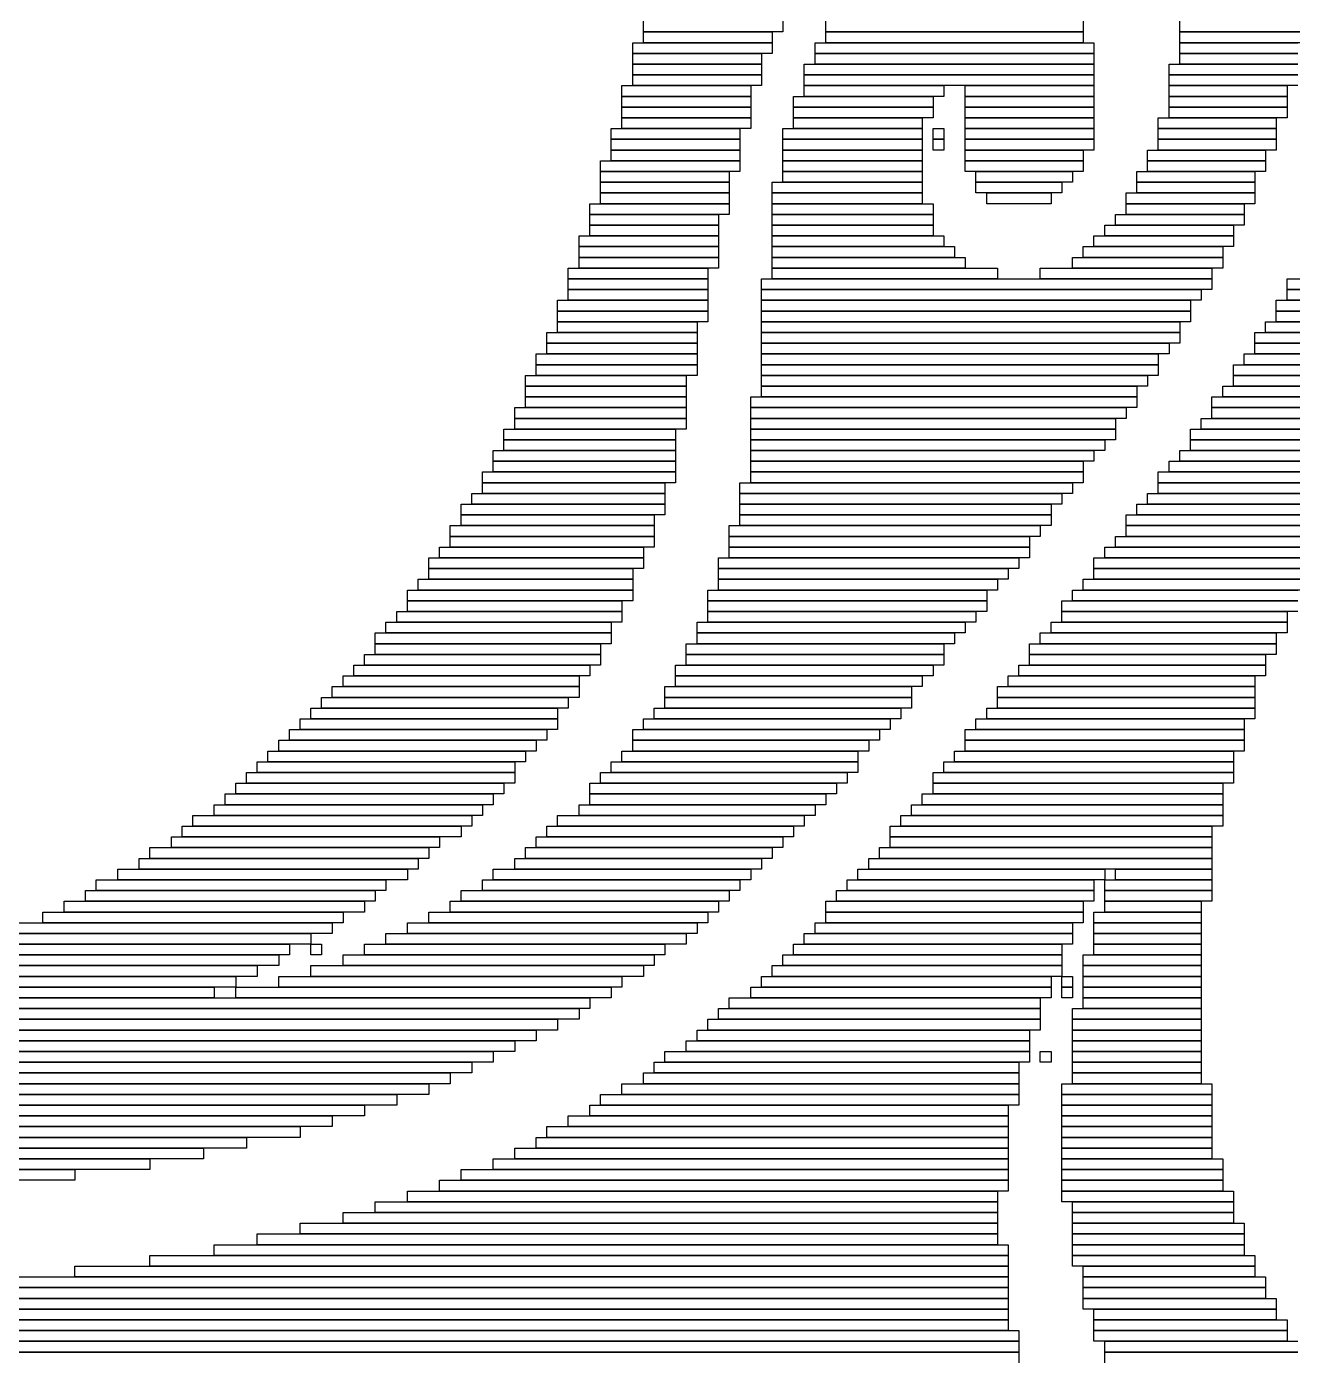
# Model space of a CAD drawing. Extents: x 48 to 975, y 50 to 982.
# Drawn here: x 386.5 to 504.5, y 238.5 to 362.5 of the extents above; entities that cross this region are included whole.
import ezdxf

# ---------------------------------------------------------------- set-up
doc = ezdxf.new("R2010")
doc.units = 0

msp = doc.modelspace()

# ---------------------------------------------------------------- linework, layer by layer
for p, q in [((444, 362), (444, 363)), ((457, 363), (457, 362)), ((461, 362), (461, 363)), ((485, 363), (485, 362)), ((494, 362), (494, 363)), ((443, 361), (456, 361)), ((443, 360), (443, 361)), ((457, 362), (444, 362)), ((444, 362), (456, 362)), ((444, 361), (444, 362)), ((456, 361), (444, 361)), ((456, 362), (456, 361)), ((456, 361), (456, 360)), ((460, 361), (486, 361)), ((460, 360), (460, 361)), ((485, 362), (461, 362)), ((461, 362), (485, 362)), ((461, 361), (461, 362)), ((485, 361), (461, 361)), ((485, 362), (485, 361)), ((486, 361), (486, 360)), ((506, 362), (494, 362)), ((494, 362), (506, 362)), ((494, 361), (494, 362)), ((506, 361), (494, 361)), ((494, 361), (505, 361)), ((494, 360), (494, 361)), ((456, 360), (443, 360)), ((443, 360), (455, 360)), ((443, 359), (443, 360)), ((455, 360), (455, 359)), ((486, 360), (460, 360)), ((460, 360), (486, 360)), ((460, 359), (460, 360)), ((486, 360), (486, 359)), ((505, 360), (494, 360)), ((494, 360), (505, 360)), ((494, 359), (494, 360)), ((455, 359), (443, 359)), ((443, 359), (455, 359)), ((443, 358), (443, 359)), ((455, 359), (455, 358)), ((459, 359), (486, 359)), ((459, 358), (459, 359)), ((486, 359), (460, 359)), ((486, 359), (486, 358)), ((493, 359), (505, 359)), ((493, 358), (493, 359)), ((505, 359), (494, 359)), ((455, 358), (443, 358)), ((443, 358), (455, 358)), ((443, 357), (443, 358)), ((455, 358), (455, 357)), ((486, 358), (459, 358)), ((459, 358), (486, 358)), ((459, 357), (459, 358)), ((486, 358), (486, 357)), ((505, 358), (493, 358)), ((493, 358), (505, 358)), ((493, 357), (493, 358)), ((442, 357), (454, 357)), ((442, 356), (442, 357)), ((454, 356), (442, 356)), ((442, 356), (454, 356)), ((442, 355), (442, 356)), ((455, 357), (443, 357)), ((454, 357), (454, 356)), ((454, 356), (454, 355)), ((458, 356), (471, 356)), ((458, 355), (458, 356)), ((486, 357), (459, 357)), ((459, 357), (472, 357)), ((459, 356), (459, 357)), ((472, 356), (459, 356)), ((471, 356), (471, 355)), ((472, 357), (472, 356)), ((474, 357), (486, 357)), ((474, 356), (474, 357)), ((486, 356), (474, 356)), ((474, 356), (486, 356)), ((474, 355), (474, 356)), ((486, 357), (486, 356)), ((486, 356), (486, 355)), ((505, 357), (493, 357)), ((493, 357), (504, 357)), ((493, 356), (493, 357)), ((504, 356), (493, 356)), ((493, 356), (504, 356)), ((493, 355), (493, 356)), ((504, 357), (504, 356)), ((504, 356), (504, 355)), ((454, 355), (442, 355)), ((442, 355), (454, 355)), ((442, 354), (442, 355)), ((454, 355), (454, 354)), ((471, 355), (458, 355)), ((458, 355), (471, 355)), ((458, 354), (458, 355)), ((471, 355), (471, 354)), ((486, 355), (474, 355)), ((474, 355), (486, 355)), ((474, 354), (474, 355)), ((486, 355), (486, 354)), ((504, 355), (493, 355)), ((493, 355), (504, 355)), ((493, 354), (493, 355)), ((504, 355), (504, 354)), ((454, 354), (442, 354)), ((442, 354), (454, 354)), ((442, 353), (442, 354)), ((454, 354), (454, 353)), ((471, 354), (458, 354)), ((458, 354), (470, 354)), ((458, 353), (458, 354)), ((470, 354), (470, 353)), ((486, 354), (474, 354)), ((474, 354), (486, 354)), ((474, 353), (474, 354)), ((486, 354), (486, 353)), ((492, 354), (503, 354)), ((492, 353), (492, 354)), ((504, 354), (493, 354)), ((503, 354), (503, 353)), ((441, 353), (453, 353)), ((441, 352), (441, 353)), ((454, 353), (442, 353)), ((453, 353), (453, 352)), ((457, 353), (470, 353)), ((457, 352), (457, 353)), ((470, 353), (458, 353)), ((470, 353), (470, 352)), ((471, 353), (472, 353)), ((471, 352), (471, 353)), ((472, 353), (472, 352)), ((486, 353), (474, 353)), ((474, 353), (486, 353)), ((474, 352), (474, 353)), ((486, 353), (486, 352)), ((503, 353), (492, 353)), ((492, 353), (503, 353)), ((492, 352), (492, 353)), ((503, 353), (503, 352)), ((453, 352), (441, 352)), ((441, 352), (453, 352)), ((441, 351), (441, 352)), ((453, 351), (441, 351)), ((441, 351), (453, 351)), ((441, 350), (441, 351)), ((453, 352), (453, 351)), ((453, 351), (453, 350)), ((470, 352), (457, 352)), ((457, 352), (470, 352)), ((457, 351), (457, 352)), ((470, 351), (457, 351)), ((457, 351), (470, 351)), ((457, 350), (457, 351)), ((470, 352), (470, 351)), ((470, 351), (470, 350)), ((472, 352), (471, 352)), ((471, 352), (472, 352)), ((471, 351), (471, 352)), ((472, 351), (471, 351)), ((472, 352), (472, 351)), ((486, 352), (474, 352)), ((474, 352), (486, 352)), ((474, 351), (474, 352)), ((486, 351), (474, 351)), ((474, 351), (485, 351)), ((474, 350), (474, 351)), ((485, 351), (485, 350)), ((486, 352), (486, 351)), ((491, 351), (502, 351)), ((491, 350), (491, 351)), ((503, 352), (492, 352)), ((492, 352), (503, 352)), ((492, 351), (492, 352)), ((503, 351), (492, 351)), ((502, 351), (502, 350)), ((503, 352), (503, 351)), ((440, 350), (453, 350)), ((440, 349), (440, 350)), ((453, 350), (441, 350)), ((453, 350), (453, 349)), ((470, 350), (457, 350)), ((457, 350), (470, 350)), ((457, 349), (457, 350)), ((470, 350), (470, 349)), ((485, 350), (474, 350)), ((474, 350), (485, 350)), ((474, 349), (474, 350)), ((485, 350), (485, 349)), ((502, 350), (491, 350)), ((491, 350), (502, 350)), ((491, 349), (491, 350)), ((502, 350), (502, 349)), ((453, 349), (440, 349)), ((440, 349), (452, 349)), ((440, 348), (440, 349)), ((452, 349), (452, 348)), ((470, 349), (457, 349)), ((457, 349), (470, 349)), ((457, 348), (457, 349)), ((470, 349), (470, 348)), ((485, 349), (474, 349)), ((475, 349), (484, 349)), ((475, 348), (475, 349)), ((484, 349), (484, 348)), ((490, 349), (501, 349)), ((490, 348), (490, 349)), ((502, 349), (491, 349)), ((501, 349), (501, 348)), ((452, 348), (440, 348)), ((440, 348), (452, 348)), ((440, 347), (440, 348)), ((452, 348), (452, 347)), ((456, 348), (470, 348)), ((456, 347), (456, 348)), ((470, 348), (457, 348)), ((470, 348), (470, 347)), ((484, 348), (475, 348)), ((475, 348), (483, 348)), ((475, 347), (475, 348)), ((483, 348), (483, 347)), ((501, 348), (490, 348)), ((490, 348), (501, 348)), ((490, 347), (490, 348)), ((501, 348), (501, 347)), ((439, 346), (452, 346)), ((439, 345), (439, 346)), ((452, 347), (440, 347)), ((440, 347), (452, 347)), ((440, 346), (440, 347)), ((452, 346), (440, 346)), ((452, 347), (452, 346)), ((452, 346), (452, 345)), ((470, 347), (456, 347)), ((456, 347), (470, 347)), ((456, 346), (456, 347)), ((470, 346), (456, 346)), ((456, 346), (471, 346)), ((456, 345), (456, 346)), ((470, 347), (470, 346)), ((471, 346), (471, 345)), ((483, 347), (475, 347)), ((476, 347), (482, 347)), ((476, 346), (476, 347)), ((482, 346), (476, 346)), ((482, 347), (482, 346)), ((489, 347), (501, 347)), ((489, 346), (489, 347)), ((501, 346), (489, 346)), ((489, 346), (500, 346)), ((489, 345), (489, 346)), ((501, 347), (490, 347)), ((500, 346), (500, 345)), ((501, 347), (501, 346)), ((452, 345), (439, 345)), ((439, 345), (451, 345)), ((439, 344), (439, 345)), ((451, 345), (451, 344)), ((471, 345), (456, 345)), ((456, 345), (471, 345)), ((456, 344), (456, 345)), ((471, 345), (471, 344)), ((488, 345), (500, 345)), ((488, 344), (488, 345)), ((500, 345), (489, 345)), ((500, 345), (500, 344)), ((451, 344), (439, 344)), ((439, 344), (451, 344)), ((439, 343), (439, 344)), ((451, 344), (451, 343)), ((471, 344), (456, 344)), ((456, 344), (471, 344)), ((456, 343), (456, 344)), ((471, 344), (471, 343)), ((487, 344), (499, 344)), ((487, 343), (487, 344)), ((500, 344), (488, 344)), ((499, 344), (499, 343)), ((438, 343), (451, 343)), ((438, 342), (438, 343)), ((451, 343), (439, 343)), ((451, 343), (451, 342)), ((471, 343), (456, 343)), ((456, 343), (472, 343)), ((456, 342), (456, 343)), ((472, 343), (472, 342)), ((486, 343), (499, 343)), ((486, 342), (486, 343)), ((499, 343), (487, 343)), ((499, 343), (499, 342)), ((451, 342), (438, 342)), ((438, 342), (451, 342)), ((438, 341), (438, 342)), ((451, 341), (438, 341)), ((438, 341), (451, 341)), ((438, 340), (438, 341)), ((451, 342), (451, 341)), ((451, 341), (451, 340)), ((472, 342), (456, 342)), ((456, 342), (473, 342)), ((456, 341), (456, 342)), ((473, 341), (456, 341)), ((456, 341), (474, 341)), ((456, 340), (456, 341)), ((473, 342), (473, 341)), ((474, 341), (474, 340)), ((484, 341), (498, 341)), ((484, 340), (484, 341)), ((485, 342), (498, 342)), ((485, 341), (485, 342)), ((498, 341), (485, 341)), ((499, 342), (486, 342)), ((498, 342), (498, 341)), ((498, 341), (498, 340)), ((437, 340), (450, 340)), ((437, 339), (437, 340)), ((451, 340), (438, 340)), ((450, 340), (450, 339)), ((474, 340), (456, 340)), ((456, 340), (477, 340)), ((456, 339), (456, 340)), ((477, 340), (477, 339)), ((481, 340), (497, 340)), ((481, 339), (481, 340)), ((498, 340), (484, 340)), ((497, 340), (497, 339)), ((450, 339), (437, 339)), ((437, 339), (450, 339)), ((437, 338), (437, 339)), ((450, 339), (450, 338)), ((455, 339), (497, 339)), ((455, 338), (455, 339)), ((477, 339), (456, 339)), ((497, 339), (481, 339)), ((497, 339), (497, 338)), ((504, 339), (521, 339)), ((504, 338), (504, 339)), ((450, 338), (437, 338)), ((437, 338), (450, 338)), ((437, 337), (437, 338)), ((450, 338), (450, 337)), ((497, 338), (455, 338)), ((455, 338), (496, 338)), ((455, 337), (455, 338)), ((496, 338), (496, 337)), ((521, 338), (504, 338)), ((504, 338), (521, 338)), ((504, 337), (504, 338)), ((436, 337), (450, 337)), ((436, 336), (436, 337)), ((450, 337), (437, 337)), ((450, 337), (450, 336)), ((496, 337), (455, 337)), ((455, 337), (495, 337)), ((455, 336), (455, 337)), ((495, 337), (495, 336)), ((503, 337), (520, 337)), ((503, 336), (503, 337)), ((521, 337), (504, 337)), ((450, 336), (436, 336)), ((436, 336), (450, 336)), ((436, 335), (436, 336)), ((450, 335), (436, 335)), ((436, 335), (449, 335)), ((436, 334), (436, 335)), ((449, 335), (449, 334)), ((450, 336), (450, 335)), ((495, 336), (455, 336)), ((455, 336), (495, 336)), ((455, 335), (455, 336)), ((495, 335), (455, 335)), ((455, 335), (494, 335)), ((455, 334), (455, 335)), ((494, 335), (494, 334)), ((495, 336), (495, 335)), ((502, 335), (519, 335)), ((502, 334), (502, 335)), ((520, 336), (503, 336)), ((503, 336), (520, 336)), ((503, 335), (503, 336)), ((520, 335), (503, 335)), ((435, 334), (449, 334)), ((435, 333), (435, 334)), ((449, 334), (436, 334)), ((449, 334), (449, 333)), ((494, 334), (455, 334)), ((455, 334), (494, 334)), ((455, 333), (455, 334)), ((494, 334), (494, 333)), ((501, 334), (518, 334)), ((501, 333), (501, 334)), ((519, 334), (502, 334)), ((449, 333), (435, 333)), ((435, 333), (449, 333)), ((435, 332), (435, 333)), ((449, 333), (449, 332)), ((494, 333), (455, 333)), ((455, 333), (493, 333)), ((455, 332), (455, 333)), ((493, 333), (493, 332)), ((518, 333), (501, 333)), ((501, 333), (518, 333)), ((501, 332), (501, 333)), ((434, 332), (449, 332)), ((434, 331), (434, 332)), ((449, 332), (435, 332)), ((449, 332), (449, 331)), ((493, 332), (455, 332)), ((455, 332), (492, 332)), ((455, 331), (455, 332)), ((492, 332), (492, 331)), ((500, 332), (517, 332)), ((500, 331), (500, 332)), ((518, 332), (501, 332)), ((433, 330), (448, 330)), ((433, 329), (433, 330)), ((449, 331), (434, 331)), ((434, 331), (449, 331)), ((434, 330), (434, 331)), ((449, 330), (434, 330)), ((448, 330), (448, 329)), ((449, 331), (449, 330)), ((492, 331), (455, 331)), ((455, 331), (492, 331)), ((455, 330), (455, 331)), ((492, 330), (455, 330)), ((455, 330), (491, 330)), ((455, 329), (455, 330)), ((491, 330), (491, 329)), ((492, 331), (492, 330)), ((499, 331), (517, 331)), ((499, 330), (499, 331)), ((517, 330), (499, 330)), ((499, 330), (516, 330)), ((499, 329), (499, 330)), ((517, 331), (500, 331)), ((448, 329), (433, 329)), ((433, 329), (448, 329)), ((433, 328), (433, 329)), ((448, 329), (448, 328)), ((491, 329), (455, 329)), ((455, 329), (490, 329)), ((455, 328), (455, 329)), ((490, 329), (490, 328)), ((498, 329), (516, 329)), ((498, 328), (498, 329)), ((516, 329), (499, 329)), ((448, 328), (433, 328)), ((433, 328), (448, 328)), ((433, 327), (433, 328)), ((448, 328), (448, 327)), ((454, 328), (490, 328)), ((454, 327), (454, 328)), ((490, 328), (455, 328)), ((490, 328), (490, 327)), ((497, 328), (515, 328)), ((497, 327), (497, 328)), ((516, 328), (498, 328)), ((432, 327), (448, 327)), ((432, 326), (432, 327)), ((448, 327), (433, 327)), ((448, 327), (448, 326)), ((490, 327), (454, 327)), ((454, 327), (489, 327)), ((454, 326), (454, 327)), ((489, 327), (489, 326)), ((515, 327), (497, 327)), ((497, 327), (514, 327)), ((497, 326), (497, 327)), ((431, 325), (447, 325)), ((431, 324), (431, 325)), ((448, 326), (432, 326)), ((432, 326), (448, 326)), ((432, 325), (432, 326)), ((448, 325), (432, 325)), ((447, 325), (447, 324)), ((448, 326), (448, 325)), ((489, 326), (454, 326)), ((454, 326), (488, 326)), ((454, 325), (454, 326)), ((488, 325), (454, 325)), ((454, 325), (488, 325)), ((454, 324), (454, 325)), ((488, 326), (488, 325)), ((488, 325), (488, 324)), ((495, 325), (513, 325)), ((495, 324), (495, 325)), ((496, 326), (514, 326)), ((496, 325), (496, 326)), ((514, 325), (496, 325)), ((514, 326), (497, 326)), ((447, 324), (431, 324)), ((431, 324), (447, 324)), ((431, 323), (431, 324)), ((447, 324), (447, 323)), ((488, 324), (454, 324)), ((454, 324), (487, 324)), ((454, 323), (454, 324)), ((487, 324), (487, 323)), ((513, 324), (495, 324)), ((495, 324), (513, 324)), ((495, 323), (495, 324)), ((430, 323), (447, 323)), ((430, 322), (430, 323)), ((447, 323), (431, 323)), ((447, 323), (447, 322)), ((487, 323), (454, 323)), ((454, 323), (486, 323)), ((454, 322), (454, 323)), ((486, 323), (486, 322)), ((494, 323), (512, 323)), ((494, 322), (494, 323)), ((513, 323), (495, 323)), ((447, 322), (430, 322)), ((430, 322), (447, 322)), ((430, 321), (430, 322)), ((447, 322), (447, 321)), ((486, 322), (454, 322)), ((454, 322), (485, 322)), ((454, 321), (454, 322)), ((485, 322), (485, 321)), ((493, 322), (511, 322)), ((493, 321), (493, 322)), ((512, 322), (494, 322)), ((429, 321), (447, 321)), ((429, 320), (429, 321)), ((447, 320), (429, 320)), ((429, 320), (446, 320)), ((429, 319), (429, 320)), ((447, 321), (430, 321)), ((446, 320), (446, 319)), ((447, 321), (447, 320)), ((453, 320), (484, 320)), ((453, 319), (453, 320)), ((485, 321), (454, 321)), ((454, 321), (485, 321)), ((454, 320), (454, 321)), ((485, 320), (454, 320)), ((484, 320), (484, 319)), ((485, 321), (485, 320)), ((492, 321), (511, 321)), ((492, 320), (492, 321)), ((511, 320), (492, 320)), ((492, 320), (510, 320)), ((492, 319), (492, 320)), ((511, 321), (493, 321)), ((428, 319), (446, 319)), ((428, 318), (428, 319)), ((446, 319), (429, 319)), ((446, 319), (446, 318)), ((484, 319), (453, 319)), ((453, 319), (483, 319)), ((453, 318), (453, 319)), ((483, 319), (483, 318)), ((491, 319), (510, 319)), ((491, 318), (491, 319)), ((510, 319), (492, 319)), ((427, 318), (446, 318)), ((427, 317), (427, 318)), ((446, 318), (428, 318)), ((446, 318), (446, 317)), ((483, 318), (453, 318)), ((453, 318), (482, 318)), ((453, 317), (453, 318)), ((482, 318), (482, 317)), ((490, 318), (509, 318)), ((490, 317), (490, 318)), ((510, 318), (491, 318)), ((446, 317), (427, 317)), ((427, 317), (445, 317)), ((427, 316), (427, 317)), ((445, 317), (445, 316)), ((482, 317), (453, 317)), ((453, 317), (482, 317)), ((453, 316), (453, 317)), ((482, 317), (482, 316)), ((489, 317), (509, 317)), ((489, 316), (489, 317)), ((509, 317), (490, 317)), ((426, 316), (445, 316)), ((426, 315), (426, 316)), ((445, 315), (426, 315)), ((426, 315), (445, 315)), ((426, 314), (426, 315)), ((445, 316), (427, 316)), ((445, 316), (445, 315)), ((445, 315), (445, 314)), ((452, 316), (481, 316)), ((452, 315), (452, 316)), ((481, 315), (452, 315)), ((452, 315), (480, 315)), ((452, 314), (452, 315)), ((482, 316), (453, 316)), ((480, 315), (480, 314)), ((481, 316), (481, 315)), ((488, 315), (508, 315)), ((488, 314), (488, 315)), ((509, 316), (489, 316)), ((489, 316), (508, 316)), ((489, 315), (489, 316)), ((508, 315), (489, 315)), ((425, 314), (444, 314)), ((425, 313), (425, 314)), ((445, 314), (426, 314)), ((444, 314), (444, 313)), ((480, 314), (452, 314)), ((452, 314), (480, 314)), ((452, 313), (452, 314)), ((480, 314), (480, 313)), ((487, 314), (507, 314)), ((487, 313), (487, 314)), ((508, 314), (488, 314)), ((424, 313), (444, 313)), ((424, 312), (424, 313)), ((444, 313), (425, 313)), ((444, 313), (444, 312)), ((451, 313), (479, 313)), ((451, 312), (451, 313)), ((480, 313), (452, 313)), ((479, 313), (479, 312)), ((486, 313), (507, 313)), ((486, 312), (486, 313)), ((507, 313), (487, 313)), ((444, 312), (424, 312)), ((424, 312), (443, 312)), ((424, 311), (424, 312)), ((443, 312), (443, 311)), ((479, 312), (451, 312)), ((451, 312), (478, 312)), ((451, 311), (451, 312)), ((478, 312), (478, 311)), ((507, 312), (486, 312)), ((486, 312), (506, 312)), ((486, 311), (486, 312)), ((422, 310), (443, 310)), ((422, 309), (422, 310)), ((423, 311), (443, 311)), ((423, 310), (423, 311)), ((443, 310), (423, 310)), ((443, 311), (424, 311)), ((443, 311), (443, 310)), ((443, 310), (443, 309)), ((450, 310), (476, 310)), ((450, 309), (450, 310)), ((478, 311), (451, 311)), ((451, 311), (477, 311)), ((451, 310), (451, 311)), ((477, 310), (451, 310)), ((476, 310), (476, 309)), ((477, 311), (477, 310)), ((484, 310), (505, 310)), ((484, 309), (484, 310)), ((485, 311), (506, 311)), ((485, 310), (485, 311)), ((506, 310), (485, 310)), ((506, 311), (486, 311)), ((443, 309), (422, 309)), ((422, 309), (442, 309)), ((422, 308), (422, 309)), ((442, 309), (442, 308)), ((476, 309), (450, 309)), ((450, 309), (476, 309)), ((450, 308), (450, 309)), ((476, 309), (476, 308)), ((483, 309), (505, 309)), ((483, 308), (483, 309)), ((505, 309), (484, 309)), ((421, 308), (442, 308)), ((421, 307), (421, 308)), ((442, 308), (422, 308)), ((442, 308), (442, 307)), ((476, 308), (450, 308)), ((450, 308), (475, 308)), ((450, 307), (450, 308)), ((475, 308), (475, 307)), ((505, 308), (483, 308)), ((483, 308), (504, 308)), ((483, 307), (483, 308)), ((504, 308), (504, 307)), ((420, 307), (441, 307)), ((420, 306), (420, 307)), ((442, 307), (421, 307)), ((441, 307), (441, 306)), ((449, 307), (474, 307)), ((449, 306), (449, 307)), ((475, 307), (450, 307)), ((474, 307), (474, 306)), ((482, 307), (504, 307)), ((482, 306), (482, 307)), ((504, 307), (483, 307)), ((504, 307), (504, 306)), ((419, 306), (441, 306)), ((419, 305), (419, 306)), ((441, 306), (420, 306)), ((441, 306), (441, 305)), ((474, 306), (449, 306)), ((449, 306), (473, 306)), ((449, 305), (449, 306)), ((473, 306), (473, 305)), ((481, 306), (503, 306)), ((481, 305), (481, 306)), ((504, 306), (482, 306)), ((503, 306), (503, 305)), ((418, 304), (440, 304)), ((418, 303), (418, 304)), ((441, 305), (419, 305)), ((419, 305), (440, 305)), ((419, 304), (419, 305)), ((440, 304), (419, 304)), ((440, 305), (440, 304)), ((440, 304), (440, 303)), ((448, 305), (472, 305)), ((448, 304), (448, 305)), ((472, 304), (448, 304)), ((448, 304), (472, 304)), ((448, 303), (448, 304)), ((473, 305), (449, 305)), ((472, 305), (472, 304)), ((472, 304), (472, 303)), ((480, 305), (503, 305)), ((480, 304), (480, 305)), ((503, 304), (480, 304)), ((480, 304), (502, 304)), ((480, 303), (480, 304)), ((503, 305), (481, 305)), ((502, 304), (502, 303)), ((503, 305), (503, 304)), ((417, 303), (439, 303)), ((417, 302), (417, 303)), ((440, 303), (418, 303)), ((439, 303), (439, 302)), ((447, 303), (471, 303)), ((447, 302), (447, 303)), ((472, 303), (448, 303)), ((471, 303), (471, 302)), ((479, 303), (502, 303)), ((479, 302), (479, 303)), ((502, 303), (480, 303)), ((502, 303), (502, 302)), ((416, 302), (438, 302)), ((416, 301), (416, 302)), ((439, 302), (417, 302)), ((438, 302), (438, 301)), ((471, 302), (447, 302)), ((447, 302), (470, 302)), ((447, 301), (447, 302)), ((470, 302), (470, 301)), ((478, 302), (501, 302)), ((478, 301), (478, 302)), ((502, 302), (479, 302)), ((501, 302), (501, 301)), ((415, 301), (438, 301)), ((415, 300), (415, 301)), ((438, 301), (416, 301)), ((438, 301), (438, 300)), ((446, 301), (469, 301)), ((446, 300), (446, 301)), ((470, 301), (447, 301)), ((469, 301), (469, 300)), ((477, 301), (501, 301)), ((477, 300), (477, 301)), ((501, 301), (478, 301)), ((501, 301), (501, 300)), ((413, 299), (436, 299)), ((413, 298), (413, 299)), ((414, 300), (437, 300)), ((414, 299), (414, 300)), ((437, 299), (414, 299)), ((438, 300), (415, 300)), ((436, 299), (436, 298)), ((437, 300), (437, 299)), ((445, 299), (468, 299)), ((445, 298), (445, 299)), ((469, 300), (446, 300)), ((446, 300), (469, 300)), ((446, 299), (446, 300)), ((469, 299), (446, 299)), ((468, 299), (468, 298)), ((469, 300), (469, 299)), ((476, 299), (501, 299)), ((476, 298), (476, 299)), ((501, 300), (477, 300)), ((477, 300), (501, 300)), ((477, 299), (477, 300)), ((501, 299), (477, 299)), ((501, 300), (501, 299)), ((501, 299), (501, 298)), ((412, 298), (436, 298)), ((412, 297), (412, 298)), ((436, 298), (413, 298)), ((436, 298), (436, 297)), ((444, 298), (467, 298)), ((444, 297), (444, 298)), ((468, 298), (445, 298)), ((467, 298), (467, 297)), ((475, 298), (500, 298)), ((475, 297), (475, 298)), ((501, 298), (476, 298)), ((500, 298), (500, 297)), ((411, 297), (435, 297)), ((411, 296), (411, 297)), ((436, 297), (412, 297)), ((435, 297), (435, 296)), ((443, 297), (466, 297)), ((443, 296), (443, 297)), ((467, 297), (444, 297)), ((466, 297), (466, 296)), ((474, 297), (500, 297)), ((474, 296), (474, 297)), ((500, 297), (475, 297)), ((500, 297), (500, 296)), ((410, 296), (434, 296)), ((410, 295), (410, 296)), ((435, 296), (411, 296)), ((434, 296), (434, 295)), ((466, 296), (443, 296)), ((443, 296), (465, 296)), ((443, 295), (443, 296)), ((465, 296), (465, 295)), ((500, 296), (474, 296)), ((474, 296), (500, 296)), ((474, 295), (474, 296)), ((500, 296), (500, 295)), ((408, 294), (432, 294)), ((408, 293), (408, 294)), ((409, 295), (433, 295)), ((409, 294), (409, 295)), ((433, 294), (409, 294)), ((434, 295), (410, 295)), ((432, 294), (432, 293)), ((433, 295), (433, 294)), ((441, 294), (464, 294)), ((441, 293), (441, 294)), ((442, 295), (464, 295)), ((442, 294), (442, 295)), ((464, 294), (442, 294)), ((465, 295), (443, 295)), ((464, 295), (464, 294)), ((464, 294), (464, 293)), ((472, 294), (499, 294)), ((472, 293), (472, 294)), ((473, 295), (499, 295)), ((473, 294), (473, 295)), ((499, 294), (473, 294)), ((500, 295), (474, 295)), ((499, 295), (499, 294)), ((499, 294), (499, 293)), ((407, 293), (432, 293)), ((407, 292), (407, 293)), ((432, 293), (408, 293)), ((432, 293), (432, 292)), ((440, 293), (463, 293)), ((440, 292), (440, 293)), ((464, 293), (441, 293)), ((463, 293), (463, 292)), ((471, 293), (499, 293)), ((471, 292), (471, 293)), ((499, 293), (472, 293)), ((499, 293), (499, 292)), ((406, 292), (431, 292)), ((406, 291), (406, 292)), ((432, 292), (407, 292)), ((431, 292), (431, 291)), ((439, 292), (462, 292)), ((439, 291), (439, 292)), ((463, 292), (440, 292)), ((462, 292), (462, 291)), ((499, 292), (471, 292)), ((471, 292), (498, 292)), ((471, 291), (471, 292)), ((498, 292), (498, 291)), ((405, 291), (430, 291)), ((405, 290), (405, 291)), ((431, 291), (406, 291)), ((430, 291), (430, 290)), ((462, 291), (439, 291)), ((439, 291), (461, 291)), ((439, 290), (439, 291)), ((461, 291), (461, 290)), ((470, 291), (498, 291)), ((470, 290), (470, 291)), ((498, 291), (471, 291)), ((498, 291), (498, 290)), ((402, 289), (428, 289)), ((402, 288), (402, 289)), ((404, 290), (429, 290)), ((404, 289), (404, 290)), ((429, 289), (404, 289)), ((430, 290), (405, 290)), ((428, 289), (428, 288)), ((429, 290), (429, 289)), ((436, 289), (459, 289)), ((436, 288), (436, 289)), ((438, 290), (460, 290)), ((438, 289), (438, 290)), ((460, 289), (438, 289)), ((461, 290), (439, 290)), ((459, 289), (459, 288)), ((460, 290), (460, 289)), ((468, 289), (498, 289)), ((468, 288), (468, 289)), ((469, 290), (498, 290)), ((469, 289), (469, 290)), ((498, 289), (469, 289)), ((498, 290), (470, 290)), ((498, 290), (498, 289)), ((498, 289), (498, 288)), ((401, 288), (427, 288)), ((401, 287), (401, 288)), ((428, 288), (402, 288)), ((427, 288), (427, 287)), ((435, 288), (458, 288)), ((435, 287), (435, 288)), ((459, 288), (436, 288)), ((458, 288), (458, 287)), ((467, 288), (497, 288)), ((467, 287), (467, 288)), ((498, 288), (468, 288)), ((497, 288), (497, 287)), ((400, 287), (425, 287)), ((400, 286), (400, 287)), ((427, 287), (401, 287)), ((425, 287), (425, 286)), ((434, 287), (457, 287)), ((434, 286), (434, 287)), ((458, 287), (435, 287)), ((457, 287), (457, 286)), ((497, 287), (467, 287)), ((467, 287), (497, 287)), ((467, 286), (467, 287)), ((497, 287), (497, 286)), ((398, 286), (424, 286)), ((398, 285), (398, 286)), ((425, 286), (400, 286)), ((424, 286), (424, 285)), ((433, 286), (456, 286)), ((433, 285), (433, 286)), ((457, 286), (434, 286)), ((456, 286), (456, 285)), ((466, 286), (497, 286)), ((466, 285), (466, 286)), ((497, 286), (467, 286)), ((497, 286), (497, 285)), ((395, 284), (422, 284)), ((395, 283), (395, 284)), ((397, 285), (423, 285)), ((397, 284), (397, 285)), ((423, 284), (397, 284)), ((424, 285), (398, 285)), ((422, 284), (422, 283)), ((423, 285), (423, 284)), ((430, 284), (454, 284)), ((430, 283), (430, 284)), ((432, 285), (455, 285)), ((432, 284), (432, 285)), ((455, 284), (432, 284)), ((456, 285), (433, 285)), ((454, 284), (454, 283)), ((455, 285), (455, 284)), ((464, 284), (487, 284)), ((464, 283), (464, 284)), ((465, 285), (497, 285)), ((465, 284), (465, 285)), ((497, 284), (465, 284)), ((497, 285), (466, 285)), ((487, 284), (487, 283)), ((488, 284), (497, 284)), ((488, 283), (488, 284)), ((497, 285), (497, 284)), ((497, 284), (497, 283)), ((393, 283), (420, 283)), ((393, 282), (393, 283)), ((422, 283), (395, 283)), ((420, 283), (420, 282)), ((429, 283), (453, 283)), ((429, 282), (429, 283)), ((454, 283), (430, 283)), ((453, 283), (453, 282)), ((463, 283), (486, 283)), ((463, 282), (463, 283)), ((487, 283), (464, 283)), ((486, 283), (486, 282)), ((487, 283), (497, 283)), ((487, 282), (487, 283)), ((497, 283), (488, 283)), ((497, 283), (497, 282)), ((392, 282), (419, 282)), ((392, 281), (392, 282)), ((420, 282), (393, 282)), ((419, 282), (419, 281)), ((427, 282), (452, 282)), ((427, 281), (427, 282)), ((453, 282), (429, 282)), ((452, 282), (452, 281)), ((462, 282), (486, 282)), ((462, 281), (462, 282)), ((486, 282), (463, 282)), ((486, 282), (486, 281)), ((497, 282), (487, 282)), ((487, 282), (497, 282)), ((487, 281), (487, 282)), ((497, 282), (497, 281)), ((390, 281), (418, 281)), ((390, 280), (390, 281)), ((419, 281), (392, 281)), ((418, 281), (418, 280)), ((426, 281), (451, 281)), ((426, 280), (426, 281)), ((452, 281), (427, 281)), ((451, 281), (451, 280)), ((461, 281), (485, 281)), ((461, 280), (461, 281)), ((486, 281), (462, 281)), ((485, 281), (485, 280)), ((497, 281), (487, 281)), ((487, 281), (496, 281)), ((487, 280), (487, 281)), ((496, 281), (496, 280)), ((385, 279), (415, 279)), ((388, 280), (416, 280)), ((388, 279), (388, 280)), ((416, 279), (388, 279)), ((418, 280), (390, 280)), ((415, 279), (415, 278)), ((416, 280), (416, 279)), ((422, 279), (449, 279)), ((422, 278), (422, 279)), ((424, 280), (450, 280)), ((424, 279), (424, 280)), ((450, 279), (424, 279)), ((451, 280), (426, 280)), ((449, 279), (449, 278)), ((450, 280), (450, 279)), ((460, 279), (484, 279)), ((460, 278), (460, 279)), ((485, 280), (461, 280)), ((461, 280), (485, 280)), ((461, 279), (461, 280)), ((485, 279), (461, 279)), ((484, 279), (484, 278)), ((485, 280), (485, 279)), ((486, 280), (496, 280)), ((486, 279), (486, 280)), ((496, 279), (486, 279)), ((486, 279), (496, 279)), ((486, 278), (486, 279)), ((496, 280), (487, 280)), ((496, 280), (496, 279)), ((496, 279), (496, 278)), ((383, 278), (413, 278)), ((415, 278), (385, 278)), ((413, 278), (413, 277)), ((420, 278), (448, 278)), ((420, 277), (420, 278)), ((449, 278), (422, 278)), ((448, 278), (448, 277)), ((459, 278), (484, 278)), ((459, 277), (459, 278)), ((484, 278), (460, 278)), ((484, 278), (484, 277)), ((496, 278), (486, 278)), ((486, 278), (496, 278)), ((486, 277), (486, 278)), ((496, 278), (496, 277)), ((380, 277), (411, 277)), ((413, 277), (383, 277)), ((411, 277), (411, 276)), ((413, 277), (414, 277)), ((413, 276), (413, 277)), ((414, 277), (414, 276)), ((418, 277), (446, 277)), ((418, 276), (418, 277)), ((448, 277), (420, 277)), ((446, 277), (446, 276)), ((458, 277), (483, 277)), ((458, 276), (458, 277)), ((484, 277), (459, 277)), ((483, 277), (483, 276)), ((496, 277), (486, 277)), ((486, 277), (496, 277)), ((486, 276), (486, 277)), ((496, 277), (496, 276)), ((377, 276), (410, 276)), ((411, 276), (380, 276)), ((410, 276), (410, 275)), ((414, 276), (413, 276)), ((416, 276), (445, 276)), ((416, 275), (416, 276)), ((446, 276), (418, 276)), ((445, 276), (445, 275)), ((457, 276), (483, 276)), ((457, 275), (457, 276)), ((483, 276), (458, 276)), ((483, 276), (483, 275)), ((485, 276), (496, 276)), ((485, 275), (485, 276)), ((496, 276), (486, 276)), ((496, 276), (496, 275)), ((373, 275), (408, 275)), ((410, 275), (377, 275)), ((408, 275), (408, 274)), ((413, 275), (444, 275)), ((413, 274), (413, 275)), ((445, 275), (416, 275)), ((444, 275), (444, 274)), ((456, 275), (483, 275)), ((456, 274), (456, 275)), ((483, 275), (457, 275)), ((483, 275), (483, 274)), ((496, 275), (485, 275)), ((485, 275), (496, 275)), ((485, 274), (485, 275)), ((496, 275), (496, 274)), ((363, 273), (404, 273)), ((369, 274), (406, 274)), ((406, 273), (369, 273)), ((408, 274), (373, 274)), ((404, 273), (404, 272)), ((406, 274), (406, 273)), ((406, 273), (441, 273)), ((406, 272), (406, 273)), ((410, 274), (442, 274)), ((410, 273), (410, 274)), ((442, 273), (410, 273)), ((444, 274), (413, 274)), ((441, 273), (441, 272)), ((442, 274), (442, 273)), ((454, 273), (482, 273)), ((454, 272), (454, 273)), ((455, 274), (482, 274)), ((455, 273), (455, 274)), ((482, 273), (455, 273)), ((483, 274), (456, 274)), ((482, 274), (482, 273)), ((482, 273), (482, 272)), ((483, 274), (484, 274)), ((483, 273), (483, 274)), ((484, 273), (483, 273)), ((483, 273), (484, 273)), ((483, 272), (483, 273)), ((484, 274), (484, 273)), ((484, 273), (484, 272)), ((496, 274), (485, 274)), ((485, 274), (496, 274)), ((485, 273), (485, 274)), ((496, 273), (485, 273)), ((485, 273), (496, 273)), ((485, 272), (485, 273)), ((496, 274), (496, 273)), ((496, 273), (496, 272)), ((357, 272), (439, 272)), ((404, 272), (363, 272)), ((441, 272), (406, 272)), ((439, 272), (439, 271)), ((452, 272), (481, 272)), ((452, 271), (452, 272)), ((482, 272), (454, 272)), ((481, 272), (481, 271)), ((484, 272), (483, 272)), ((496, 272), (485, 272)), ((485, 272), (496, 272)), ((485, 271), (485, 272)), ((496, 272), (496, 271)), ((351, 271), (438, 271)), ((439, 271), (357, 271)), ((438, 271), (438, 270)), ((451, 271), (481, 271)), ((451, 270), (451, 271)), ((481, 271), (452, 271)), ((481, 271), (481, 270)), ((484, 271), (496, 271)), ((484, 270), (484, 271)), ((496, 271), (485, 271)), ((496, 271), (496, 270)), ((347, 270), (436, 270)), ((438, 270), (351, 270)), ((436, 270), (436, 269)), ((450, 270), (481, 270)), ((450, 269), (450, 270)), ((481, 270), (451, 270)), ((481, 270), (481, 269)), ((496, 270), (484, 270)), ((484, 270), (496, 270)), ((484, 269), (484, 270)), ((496, 270), (496, 269)), ((340, 268), (432, 268)), ((343, 269), (434, 269)), ((434, 268), (343, 268)), ((436, 269), (347, 269)), ((432, 268), (432, 267)), ((434, 269), (434, 268)), ((448, 268), (480, 268)), ((448, 267), (448, 268)), ((449, 269), (480, 269)), ((449, 268), (449, 269)), ((480, 268), (449, 268)), ((481, 269), (450, 269)), ((480, 269), (480, 268)), ((480, 268), (480, 267)), ((496, 269), (484, 269)), ((484, 269), (496, 269)), ((484, 268), (484, 269)), ((496, 268), (484, 268)), ((484, 268), (496, 268)), ((484, 267), (484, 268)), ((496, 269), (496, 268)), ((496, 268), (496, 267)), ((337, 267), (430, 267)), ((432, 267), (340, 267)), ((430, 267), (430, 266)), ((446, 267), (480, 267)), ((446, 266), (446, 267)), ((480, 267), (448, 267)), ((480, 267), (480, 266)), ((481, 267), (482, 267)), ((481, 266), (481, 267)), ((482, 267), (482, 266)), ((496, 267), (484, 267)), ((484, 267), (496, 267)), ((484, 266), (484, 267)), ((496, 267), (496, 266)), ((334, 266), (428, 266)), ((430, 266), (337, 266)), ((428, 266), (428, 265)), ((445, 266), (479, 266)), ((445, 265), (445, 266)), ((480, 266), (446, 266)), ((479, 266), (479, 265)), ((482, 266), (481, 266)), ((496, 266), (484, 266)), ((484, 266), (496, 266)), ((484, 265), (484, 266)), ((496, 266), (496, 265)), ((332, 265), (426, 265)), ((428, 265), (334, 265)), ((426, 265), (426, 264)), ((444, 265), (479, 265)), ((444, 264), (444, 265)), ((479, 265), (445, 265)), ((479, 265), (479, 264)), ((496, 265), (484, 265)), ((484, 265), (496, 265)), ((484, 264), (484, 265)), ((496, 265), (496, 264)), ((327, 263), (421, 263)), ((329, 264), (424, 264)), ((424, 263), (329, 263)), ((426, 264), (332, 264)), ((421, 263), (421, 262)), ((424, 264), (424, 263)), ((440, 263), (479, 263)), ((440, 262), (440, 263)), ((442, 264), (479, 264)), ((442, 263), (442, 264)), ((479, 263), (442, 263)), ((479, 264), (444, 264)), ((479, 264), (479, 263)), ((479, 263), (479, 262)), ((483, 264), (497, 264)), ((483, 263), (483, 264)), ((497, 263), (483, 263)), ((483, 263), (497, 263)), ((483, 262), (483, 263)), ((496, 264), (484, 264)), ((497, 264), (497, 263)), ((497, 263), (497, 262)), ((325, 262), (418, 262)), ((421, 262), (327, 262)), ((418, 262), (418, 261)), ((439, 262), (478, 262)), ((439, 261), (439, 262)), ((479, 262), (440, 262)), ((478, 262), (478, 261)), ((497, 262), (483, 262)), ((483, 262), (497, 262)), ((483, 261), (483, 262)), ((497, 262), (497, 261)), ((323, 261), (415, 261)), ((418, 261), (325, 261)), ((415, 261), (415, 260)), ((437, 261), (478, 261)), ((437, 260), (437, 261)), ((478, 261), (439, 261)), ((478, 261), (478, 260)), ((497, 261), (483, 261)), ((483, 261), (497, 261)), ((483, 260), (483, 261)), ((497, 261), (497, 260)), ((321, 260), (412, 260)), ((415, 260), (323, 260)), ((412, 260), (412, 259)), ((435, 260), (478, 260)), ((435, 259), (435, 260)), ((478, 260), (437, 260)), ((478, 260), (478, 259)), ((497, 260), (483, 260)), ((483, 260), (497, 260)), ((483, 259), (483, 260)), ((497, 260), (497, 259)), ((318, 258), (403, 258)), ((320, 259), (407, 259)), ((407, 258), (320, 258)), ((412, 259), (321, 259)), ((403, 258), (403, 257)), ((407, 259), (407, 258)), ((432, 258), (478, 258)), ((432, 257), (432, 258)), ((434, 259), (478, 259)), ((434, 258), (434, 259)), ((478, 258), (434, 258)), ((478, 259), (435, 259)), ((478, 259), (478, 258)), ((478, 258), (478, 257)), ((497, 259), (483, 259)), ((483, 259), (497, 259)), ((483, 258), (483, 259)), ((497, 258), (483, 258)), ((483, 258), (497, 258)), ((483, 257), (483, 258)), ((497, 259), (497, 258)), ((497, 258), (497, 257)), ((316, 257), (398, 257)), ((403, 257), (318, 257)), ((398, 257), (398, 256)), ((430, 257), (478, 257)), ((430, 256), (430, 257)), ((478, 257), (432, 257)), ((478, 257), (478, 256)), ((497, 257), (483, 257)), ((483, 257), (498, 257)), ((483, 256), (483, 257)), ((498, 257), (498, 256)), ((314, 256), (391, 256)), ((398, 256), (316, 256)), ((391, 256), (391, 255)), ((427, 256), (478, 256)), ((427, 255), (427, 256)), ((478, 256), (430, 256)), ((478, 256), (478, 255)), ((498, 256), (483, 256)), ((483, 256), (498, 256)), ((483, 255), (483, 256)), ((498, 256), (498, 255)), ((391, 255), (314, 255)), ((425, 255), (478, 255)), ((425, 254), (425, 255)), ((478, 255), (427, 255)), ((478, 255), (478, 254)), ((498, 255), (483, 255)), ((483, 255), (498, 255)), ((483, 254), (483, 255)), ((498, 255), (498, 254)), ((419, 253), (477, 253)), ((419, 252), (419, 253)), ((422, 254), (477, 254)), ((422, 253), (422, 254)), ((477, 253), (422, 253)), ((478, 254), (425, 254)), ((477, 254), (477, 253)), ((477, 253), (477, 252)), ((498, 254), (483, 254)), ((483, 254), (499, 254)), ((483, 253), (483, 254)), ((499, 253), (483, 253)), ((484, 253), (499, 253)), ((484, 252), (484, 253)), ((499, 254), (499, 253)), ((499, 253), (499, 252)), ((416, 252), (477, 252)), ((416, 251), (416, 252)), ((477, 252), (419, 252)), ((477, 252), (477, 251)), ((499, 252), (484, 252)), ((484, 252), (499, 252)), ((484, 251), (484, 252)), ((499, 252), (499, 251)), ((412, 251), (477, 251)), ((412, 250), (412, 251)), ((477, 251), (416, 251)), ((477, 251), (477, 250)), ((499, 251), (484, 251)), ((484, 251), (500, 251)), ((484, 250), (484, 251)), ((500, 251), (500, 250)), ((408, 250), (477, 250)), ((408, 249), (408, 250)), ((477, 250), (412, 250)), ((477, 250), (477, 249)), ((500, 250), (484, 250)), ((484, 250), (500, 250)), ((484, 249), (484, 250)), ((500, 250), (500, 249)), ((398, 248), (478, 248)), ((398, 247), (398, 248)), ((404, 249), (478, 249)), ((404, 248), (404, 249)), ((478, 248), (404, 248)), ((477, 249), (408, 249)), ((478, 249), (478, 248)), ((478, 248), (478, 247)), ((500, 249), (484, 249)), ((484, 249), (500, 249)), ((484, 248), (484, 249)), ((500, 248), (484, 248)), ((484, 248), (501, 248)), ((484, 247), (484, 248)), ((500, 249), (500, 248)), ((501, 248), (501, 247)), ((391, 247), (478, 247)), ((391, 246), (391, 247)), ((478, 247), (398, 247)), ((478, 247), (478, 246)), ((501, 247), (484, 247)), ((485, 247), (501, 247)), ((485, 246), (485, 247)), ((501, 247), (501, 246)), ((381, 246), (478, 246)), ((478, 246), (391, 246)), ((478, 246), (478, 245)), ((501, 246), (485, 246)), ((485, 246), (502, 246)), ((485, 245), (485, 246)), ((502, 246), (502, 245)), ((371, 245), (478, 245)), ((478, 245), (381, 245)), ((478, 245), (478, 244)), ((502, 245), (485, 245)), ((485, 245), (502, 245)), ((485, 244), (485, 245)), ((502, 245), (502, 244)), ((363, 244), (478, 244)), ((478, 244), (371, 244)), ((478, 244), (478, 243)), ((502, 244), (485, 244)), ((485, 244), (503, 244)), ((485, 243), (485, 244)), ((503, 244), (503, 243)), ((349, 242), (478, 242)), ((355, 243), (478, 243)), ((478, 242), (355, 242)), ((478, 243), (363, 243)), ((478, 243), (478, 242)), ((478, 242), (478, 241)), ((503, 243), (485, 243)), ((486, 243), (503, 243)), ((486, 242), (486, 243)), ((503, 242), (486, 242)), ((486, 242), (504, 242)), ((486, 241), (486, 242)), ((503, 243), (503, 242)), ((504, 242), (504, 241)), ((345, 241), (479, 241)), ((478, 241), (349, 241)), ((479, 241), (479, 240)), ((504, 241), (486, 241)), ((486, 241), (504, 241)), ((486, 240), (486, 241)), ((504, 241), (504, 240)), ((341, 240), (479, 240)), ((479, 240), (345, 240)), ((479, 240), (479, 239)), ((504, 240), (486, 240)), ((487, 240), (505, 240)), ((487, 239), (487, 240)), ((338, 239), (479, 239)), ((479, 239), (341, 239)), ((479, 239), (479, 238)), ((505, 239), (487, 239)), ((487, 239), (505, 239)), ((487, 238), (487, 239))]:
    msp.add_line(p, q)

doc.saveas('drawing.dxf')
